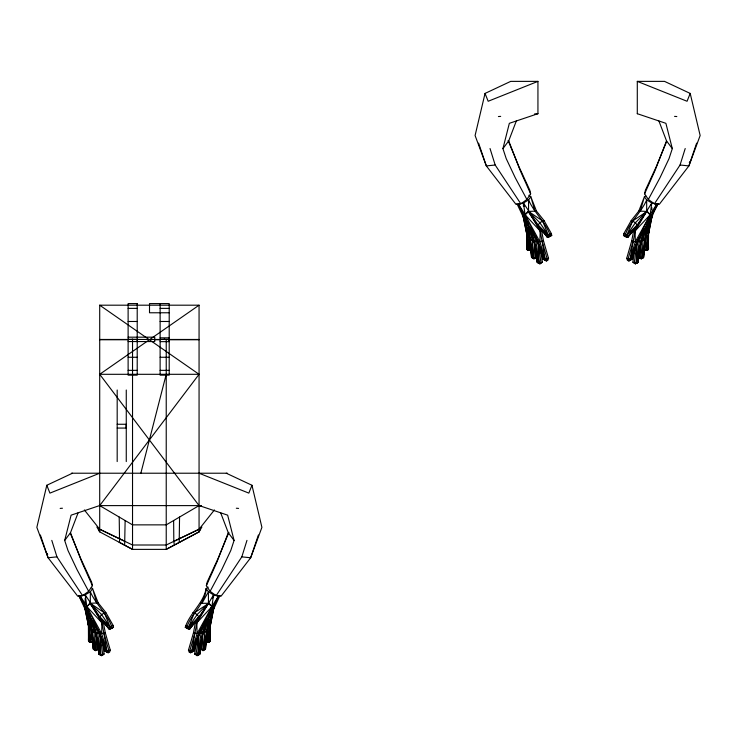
<?xml version="1.0" encoding="UTF-8"?>
<svg xmlns="http://www.w3.org/2000/svg" width="737" height="737" viewBox="0 0 737 737"><rect width="100%" height="100%" fill="white"/><g stroke="black" fill="none" stroke-linecap="round" stroke-linejoin="round"><path stroke-width="1.11" d="M85.17 602.838L85.179 598.269M523.417 206.415L523.427 202.988L528.576 199.948L530.833 196.751L528.88 195.259M200.713 647.058L200.694 649.233L203.025 650.614L203.799 649.85L206.747 631.24L213.794 608.089L210.331 625.833L210.091 641.42L209.022 642.139L206.277 641.77L205.936 638.509M85.446 608.2L86.699 612.447L88.772 627.141L88.67 641.42L89.739 642.139L92.484 641.77L92.715 639.596M523.371 215.296L524.928 220.593L527.01 235.287L526.909 249.567L527.978 250.294L530.723 249.926L531.064 246.655M201.892 527.01L199.064 531.874L166.23 549.378L132.531 549.378L124.645 545.177L125.133 520.525M202.224 637.708L202.113 649.638L203.025 650.614L205.476 648.984L207.143 629.693L208.285 628.044L213.629 607.141M650.928 218.474L645.372 237.848L643.429 257.729L641.254 258.77L639.845 258.355L638.933 257.379L638.97 253.04M640.471 244.776L640.352 257.793L641.254 258.77L643.714 257.139L644.976 239.387L647.777 222.62L656.842 204.085L651.812 202.988L646.662 199.948L644.405 196.751L645.704 195.756M203.025 650.614L205.476 648.984L205.54 642.185M643.769 251.474L643.816 246.941M210.386 622.443L210.598 611.157M648.606 231.722L648.33 249.567L647.261 250.294L644.516 249.926L644.285 247.743M648.652 229.465L648.836 219.313M92.337 630.199L91.066 642.185L89.886 642.038L88.67 641.42L88.486 640.435L88.772 627.141L84.119 604.93M179.561 517.052L179.192 542.478L166.23 549.378L166.23 339.748M522.644 214.135L527.01 235.287L526.725 248.581L526.909 249.567L528.125 250.193L529.304 250.34L530.225 241.625M91.296 587.61L92.595 588.596L90.338 591.802L85.188 594.842L86.883 606.671L101.918 622.839L103.337 622.424L105.29 632.797L110.301 650.2L109.518 652.3L108.099 652.706L106.902 651.084L101.678 633.673L101.918 622.839L99.919 617.007L85.188 594.842L80.158 595.938L89.223 614.474L95.957 633.221L100.803 654.751L101.678 655.626L104.101 654.041L102.379 640.987M524.468 206.194L523.427 202.988L525.122 214.826L540.157 230.994L541.575 230.58L543.528 240.953L548.54 258.346L547.757 260.447L546.338 260.861L545.131 259.231L539.917 241.828L540.157 230.994L538.148 225.163L523.427 202.988L518.397 204.085L527.462 222.62L534.196 241.377L539.042 262.906L539.917 263.782L542.331 262.197L540.47 248.056M208.12 587.113L206.167 588.596L208.424 591.802L213.573 594.842L218.603 595.938L209.538 614.474L203.108 632.89L198.953 632.705L197.958 654.751L197.083 655.626L194.669 654.041L196.678 638.813M637.192 240.852L636.197 262.906L635.322 263.782L632.899 262.197L634.621 249.143M194.669 654.041L197.958 654.751L202.804 633.221L209.538 614.474L220.013 595.45L212.072 612.447L209.99 627.141L209.022 642.139L206.277 641.77M647.114 250.193L648.33 249.567L648.228 235.287L652.033 216.236L650.301 220.593L648.228 235.287L647.261 250.294L645.934 250.34L644.783 239.442M205.476 648.984L206.747 631.24L209.538 614.474L212.072 612.447L206.747 631.24L205.19 649.583L200.694 649.233M92.484 641.77L89.886 642.038L88.486 640.435L88.827 635.994M527.314 240.815L526.725 248.581L527.978 250.294L527.01 235.287L523.206 216.236L530.253 239.387L533.201 258.005L533.975 258.77L536.306 257.379L536.287 255.214M658.325 203.596C651.324 214.605 649.159 227.484 644.976 239.387L643.429 257.729L638.933 257.379M96.206 635.58L94.962 649.85L95.746 650.614L98.067 649.233L98.03 644.893M534.629 241.533L533.201 258.005L531.524 257.139L529.857 237.848L528.715 236.199L524.928 220.593L516.904 203.596L527.462 222.62L533.892 241.045L537.199 262.243L539.917 263.782L542.331 262.197M198.953 632.705L196.088 654.456L197.083 655.626L199.801 654.097L200.436 647.224M632.899 262.197L635.322 263.782L637.735 262.759L638.353 258.807M638.564 256.522L638.887 253.086M638.859 237.756L637.1 241.902L634.317 262.602L636.197 262.906L637.735 262.759L641.043 241.377L644.11 228.599M651.812 202.988L650.117 214.826L637.1 241.902L630.098 259.231L628.901 260.861L627.482 260.447L626.699 258.346L631.71 240.953L633.663 230.58L635.082 230.994L650.117 214.826L646.681 211.436L638.795 211.058L631.204 220.566L623.852 233.592L623.493 235.453L625.169 236.688L627.952 237.102L636.538 227.042L651.812 202.988L651.112 205.126M197.083 655.626L199.801 654.097L202.804 633.221L206.13 619.384M635.322 263.782L638.039 262.243L641.043 241.377L647.777 222.62L658.252 203.605M202.804 633.221L199.497 654.603L197.958 654.751L201.09 633.147L204.204 623.603M199.801 654.097L203.108 632.89L206.747 631.24M638.039 262.243L641.347 241.045L647.777 222.62L650.301 220.593L644.976 239.387L642.038 258.005L641.254 258.77L642.231 257.305M193.472 632.797L194.89 633.212L191.869 651.084L190.662 652.706L189.243 652.3L188.46 650.2L193.472 632.797L195.425 622.424L196.843 622.839L211.878 606.671L213.573 594.842L196.843 622.839L194.89 633.212L189.879 650.614L190.662 652.706L193.711 651.103L200.869 629.324M626.588 237.102L624.912 235.868C629.186 222.27 641.098 212.975 646.662 199.948L646.681 211.436L637.081 225.163L635.082 230.994L630.098 259.231L631.95 259.258L639.108 237.48M188.35 628.956L185.263 627.298C189.768 613.037 203.219 603.686 206.167 588.596C205.255 604.349 191.049 613.424 186.673 627.712L188.35 628.956L189.713 628.956L198.308 618.887L208.442 603.281L208.424 591.802L201.975 603.317L200.556 602.912M92.134 630.199L89.886 642.038M206.775 633.47L207.696 642.185L208.875 642.038L210.091 641.42L209.99 627.141L213.794 608.089M530.364 238.346L527.978 250.294L528.715 236.199L527.01 235.287M648.173 244.14L648.514 248.581L648.228 235.287L652.033 216.236M226.287 473.218L251.962 485.268L261.911 527.36L250.663 557.762L221.036 596.205L216.171 595.671L210.1 591.323L206.369 585.694L207.161 582.092L218.051 558.499L228.894 532.354M637.293 113.756L637.293 81.374L664.525 81.374L690.201 93.424L700.15 135.516L688.902 165.908L659.274 204.352L654.41 203.827L648.339 199.469L644.608 193.84L645.4 190.238L656.289 166.645L666.626 141.513M190.662 652.706L193.711 651.103L195.167 644.663M644.976 239.387L641.043 241.377L637.1 241.902L633.12 241.368L628.117 258.761L628.901 260.861L631.95 259.258L633.645 251.732M641.043 241.377L636.197 262.906L639.32 241.294L642.784 230.69M72.475 473.218L46.799 485.268L36.85 527.36L48.098 557.762L77.726 596.205L82.59 595.671L88.661 591.323L92.392 585.694L91.6 582.092L80.711 558.499L70.374 533.367M537.936 113.756L537.936 81.374L510.713 81.374L485.038 93.424L475.089 135.516L486.337 165.908L515.964 204.352L520.829 203.827L526.9 199.469L530.631 193.84L529.839 190.238L518.949 166.645L508.106 140.509M88.661 591.323L77.044 569.664L67.988 550.511L64.69 540.47L71.102 515.163L99.707 505.545M526.9 199.469L515.283 177.81L506.227 158.658L502.929 148.616L509.341 123.319L537.936 113.701L534.555 113.94M140.813 473.338L166.23 374.304M208.875 642.038L210.275 640.435L210.331 625.833M212.486 611.765L213.619 607.389M651.011 218.825L651.582 216.632M209.538 614.474L204.729 632.309L203.799 649.85L202.27 632.282M647.777 222.62L642.968 240.465L642.038 258.005L640.794 243.726M640.213 211.473L644.405 196.751L638.795 211.058M193.711 651.103L198.861 633.756L201.063 628.569M631.95 259.258L637.1 241.902L651.849 216.696M201.975 603.317L208.442 603.281L211.878 606.671L197.083 633.673L191.869 651.084L188.46 650.2M651.268 216.07L650.117 214.826L635.322 241.828L630.098 259.231L626.699 258.346M637.1 241.902L631.692 259.442L628.901 260.861L630.117 259.479M216.171 595.671L241.819 556.868L246.969 540.378M654.41 203.827L680.058 165.014L685.207 148.524M212.532 598.048L213.573 594.842L213.583 597.127M201.321 505.711L199.064 505.545L227.659 515.163L234.071 540.47L230.773 550.511L221.717 569.664L210.1 591.323M637.293 113.701L665.898 123.319L672.31 148.616L669.012 158.658L659.956 177.81L648.339 199.469M258.392 534.998L250.663 557.762L241.819 556.868M696.631 143.144L688.902 165.908L680.058 165.014M97.892 629.324L105.05 651.103L108.099 652.706L108.883 650.614L103.88 633.212L101.918 622.839L90.319 603.281L90.338 591.802C95.902 604.819 107.814 614.124 112.088 627.712L110.412 628.956L109.048 628.956L100.462 618.887L89.674 603.069M535.707 236.457L543.289 259.258L546.338 260.861L547.121 258.761L542.11 241.368L540.157 230.994L528.558 211.436L528.576 199.948C534.141 212.975 546.043 222.27 550.327 235.868L548.65 237.102L547.287 237.102L538.692 227.042L527.904 211.215M64.69 540.47L70.485 532.722L78.076 512.86M502.929 148.616L508.723 140.878L516.305 121.015M251.962 485.268L248.83 493.117L199.064 473.218M690.201 93.424L687.059 101.264L637.293 81.374M220.695 512.86L228.277 532.722L216.973 561.953L206.369 585.694M658.924 121.015L666.515 140.878L655.202 170.1L644.608 193.84M179.635 542.229L179.192 542.478L199.064 531.874L200.464 528.834M213.048 609.517L198.861 633.756L191.869 651.084L193.453 651.287L198.861 633.756L211.878 606.671L213.039 607.924M190.846 627.15L189.713 628.956L185.263 627.298M629.638 234.403L627.952 237.102L623.493 235.453M211.915 606.367L218.603 595.938M650.154 214.513L656.842 204.085M88.062 605.519L89.131 603.879M526.301 213.666L527.37 212.035M689.298 162.619L690.633 160.841M99.707 505.61L199.064 505.61L166.23 524.864L132.531 524.864L99.707 505.61L199.064 374.304L149.381 339.748L99.707 374.304L199.064 505.61L201.275 505.6M84.359 509.94L99.707 529.249L132.531 545.002L166.23 545.002L199.064 529.249L214.412 509.94M78.748 595.45L89.223 614.474L95.653 632.89L98.961 654.097L101.678 655.626L104.101 654.041M85.732 607.924L90.319 603.281L98.205 602.912L105.796 612.419L113.148 625.446L113.507 627.298L110.412 628.956M523.961 216.07L528.558 211.436L536.444 211.058L544.035 220.566L551.387 233.592L551.737 235.453L548.65 237.102M78.675 595.45L86.699 612.447L90.485 628.044L89.739 642.139L88.772 627.141L84.967 608.089L91.628 629.693L93.286 648.984L95.746 650.614L98.067 649.233M531.469 251.474L531.524 257.139L530.253 239.387L524.928 220.593L527.462 222.62L530.253 239.387L531.81 257.729L533.975 258.77L536.306 257.379M527.526 247.927L526.725 248.581L526.669 233.979M132.015 339.269L132.826 339.269M132.826 339.462L132.015 339.462M199.064 531.874L199.064 305.192L149.786 339.462L199.064 339.462M164.01 339.269L164.821 339.269M164.821 339.462L164.01 339.462M96.519 635.534L96.648 649.638L94.962 649.85L92.024 631.24L86.699 612.447L89.223 614.474L92.024 631.24L93.286 648.984L94.281 648.422M648.228 235.287L646.515 236.199L647.261 250.294L645.087 239.433M209.99 627.141L208.285 628.044L209.022 642.139L206.636 630.199M174.383 545.076L173.821 541.363L199.064 529.249M537.936 81.374L488.17 101.264L485.038 93.424M99.707 473.218L49.941 493.117L46.799 485.268M647.326 211.215L632.613 220.98L627.021 234.91L624.912 235.868L628.127 236.199L637.081 225.163L635.46 222.648L631.204 220.566M209.096 603.069L194.384 612.825L188.783 626.763L186.673 627.712L189.897 628.044L198.852 617.007L208.442 603.281L197.221 614.501L188.783 626.763L189.897 628.044L189.713 628.956L198.852 617.007L197.221 614.501L192.965 612.419M544.035 220.566L539.779 222.648L538.148 225.163L547.287 237.102L551.737 235.453M551.387 233.592L548.217 234.91L547.103 236.199L547.287 237.102L545.592 234.403M530.253 239.387L534.196 241.377L538.139 241.902L543.528 240.953M548.54 258.346L543.547 259.442L535.937 236.715M105.796 612.419L101.54 614.501L99.919 617.007L109.048 628.956L113.507 627.298M113.148 625.446L109.979 626.763L108.873 628.044L109.048 628.956L106.791 625.344M88.772 627.141L90.485 628.044L92.024 631.24L95.957 633.221L99.9 633.756L105.29 632.797M110.301 650.2L105.308 651.287L98.141 629.601M644.516 249.926L645.695 249.779M520.829 203.827L495.181 165.014L486.337 165.908L478.608 143.144M82.59 595.671L56.942 556.868L48.098 557.762L40.369 534.998M99.836 632.945L97.68 633.147L94.907 624.663M498.415 116.547L500.672 116.382M60.176 508.401L62.442 508.235M89.223 614.474L94.032 632.309L95.672 632.291M202.786 632.328L204.729 632.309L203.09 632.291M119.201 517.052L119.569 542.478L119.127 542.229L124.645 545.177L99.707 531.874L99.707 305.192L199.064 305.192M128.118 308.379L137.211 308.379M160.122 308.379L169.206 308.379M169.206 312.774L149.51 312.774L149.51 303.589L169.206 303.589L169.206 375.151L160.122 375.151L160.122 303.589M128.118 321.479L137.211 321.479M160.122 321.479L169.206 321.479M128.118 337.178L154.761 337.178L154.761 341.553L128.118 341.553M160.122 337.841L169.049 337.841L169.049 341.646L160.122 341.646M128.118 339.37L137.211 339.37M160.122 339.37L169.206 339.37M99.707 339.462L148.975 339.462L99.707 305.192M99.707 339.748L128.256 339.748M154.521 339.748L160.233 339.748M168.229 339.748L199.064 339.748M128.118 357.261L137.211 357.261M160.122 357.261L169.206 357.261M128.118 370.352L137.211 370.352M160.122 370.352L169.206 370.352M99.707 374.304L199.064 374.304M117.183 424.263L126.11 424.263L126.11 428.068L117.183 428.068M71.388 473.218L227.374 473.218M194.89 633.212L198.861 633.756L201.09 633.147L198.926 632.945M674.558 116.382L676.824 116.547M236.328 508.235L238.585 508.401M529.544 249.779L530.723 249.926M623.852 233.592L627.021 234.91L628.127 236.199L627.952 237.102L637.081 225.163L627.021 234.91L635.46 222.648L646.681 211.436L635.082 230.994L635.322 241.828M631.71 240.953L633.12 241.368M185.613 625.446L188.783 626.763L198.852 617.007L196.843 622.839L197.083 633.673M99.707 529.249L124.949 541.363M539.917 241.828L525.122 214.826L538.139 241.902L543.289 259.258L546.338 260.861M101.678 633.673L86.883 606.671L99.9 633.756L105.05 651.103L108.099 652.706M124.378 545.076L132.531 549.378L132.531 339.748M538.102 262.759L539.917 263.782M92.89 620.453L95.957 633.221L98.961 654.097L101.678 655.626M642.719 256.568L643.714 257.139M532.344 257.683L533.975 258.77M93.286 648.984L95.746 650.614M209.474 639.771L210.275 640.435L209.686 632.659M666.515 140.878L672.31 148.616M228.277 532.722L234.071 540.47M46.367 552.686L47.702 554.473M647.869 212.035L648.938 213.666M209.63 603.879L210.699 605.519M518.397 204.085L525.085 214.513M80.158 595.938L86.846 606.367M527.36 223.486L538.139 241.902L545.131 259.231L542.11 241.368M85.151 608.55L86.855 611.452M87.989 613.396L99.9 633.756L106.902 651.084L103.88 633.212M96.869 527.01L99.707 531.874L98.767 529.848M530.631 193.84L520.027 170.1L508.723 140.878M92.392 585.694L81.798 561.953L70.485 532.722M536.444 211.058L530.833 196.751L535.025 211.473M98.205 602.912L92.595 588.596L96.787 603.317M532.796 231.75L535.91 241.294L539.042 262.906L540.912 262.602L538.047 240.852L539.042 262.906L537.503 262.759L534.196 241.377L530.87 227.54M85.188 594.842L85.888 596.979M490.031 148.524L495.181 165.014M51.793 540.378L56.942 556.868M527.462 222.62L532.271 240.465L533.201 258.005L534.887 257.793L534.776 245.854M523.381 215.536L524.514 219.912M85.418 608.486L86.551 612.852M541.833 252.809L543.289 259.258M103.355 643.585L105.05 651.103M95.957 633.221L99.265 654.603L100.803 654.751L102.683 654.456L99.956 633.792M534.196 241.377L537.199 262.243L536.564 255.37M98.113 644.93L98.436 648.367M98.647 650.66L98.961 654.097M92.024 631.24L93.571 649.583L94.962 649.85L94.032 632.309M526.384 218.18L526.614 230.598M88.164 611.157L88.348 621.319M88.394 623.576L88.486 640.435M93.184 638.786L93.231 643.318M173.628 520.525L173.821 541.363M651.821 207.558L651.83 209.842M137.054 340.697L137.054 341.646M126.267 390.002L126.267 461.565M117.183 390.002L117.183 461.565M99.808 632.705L97.68 633.147L100.803 654.751L99.808 632.705M550.327 235.868L547.103 236.199L538.148 225.163L548.217 234.91L550.327 235.868M112.088 627.712L108.873 628.044L99.919 617.007L109.979 626.763L112.088 627.712M137.211 303.589L128.118 303.589L128.118 375.151L137.211 375.151L137.211 303.589M542.616 220.98L528.558 211.436L539.779 222.648L548.217 234.91L542.616 220.98M104.387 612.825L90.319 603.281L101.54 614.501L109.979 626.763L104.387 612.825"/></g></svg>
